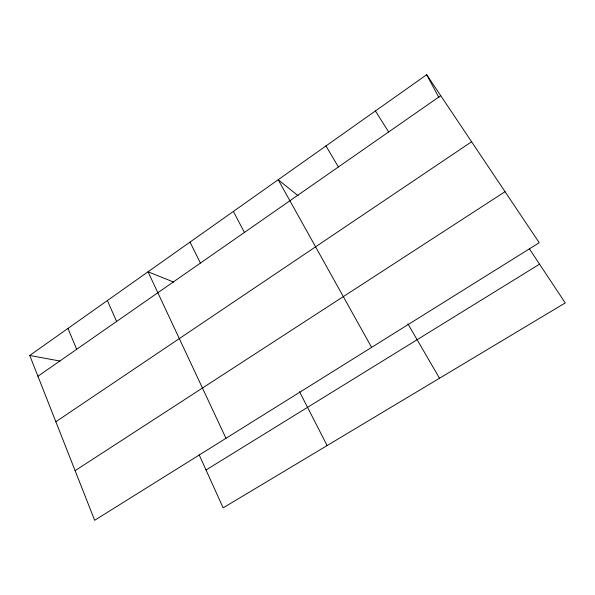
<?xml version="1.0" encoding="UTF-8"?>
<svg xmlns="http://www.w3.org/2000/svg" width="595" height="595" viewBox="0 0 595 595"><rect width="100%" height="100%" fill="white"/><g stroke="black" fill="none" stroke-linecap="round" stroke-linejoin="round"><path stroke-width="0.89" d="M29.75 355.453L426.682 74.702L539.219 242.715L94.657 520.298L29.75 355.453L60.006 361.061M37.946 376.263L440.731 95.683M55.848 421.743L471.597 141.759M75.119 470.667L505.036 191.687M206.026 469.998L539.553 264.165M173.77 282.112L148.036 271.789L225.981 438.299M298.125 195.755L278.192 179.735L371.6 347.368M529.357 248.784L565.25 302.922L223.147 507.847L199.199 454.922M375.415 110.96L388.639 131.964M325.956 145.954L338.399 166.964M407.865 323.769L439.512 378.242M426.682 74.702L438.954 97.692M233.381 211.426L244.419 232.429M299.493 391.644L327.124 445.573M190.021 242.098L200.426 263.079M107.375 300.549L116.613 321.464M67.964 328.425L76.666 349.287"/></g></svg>
